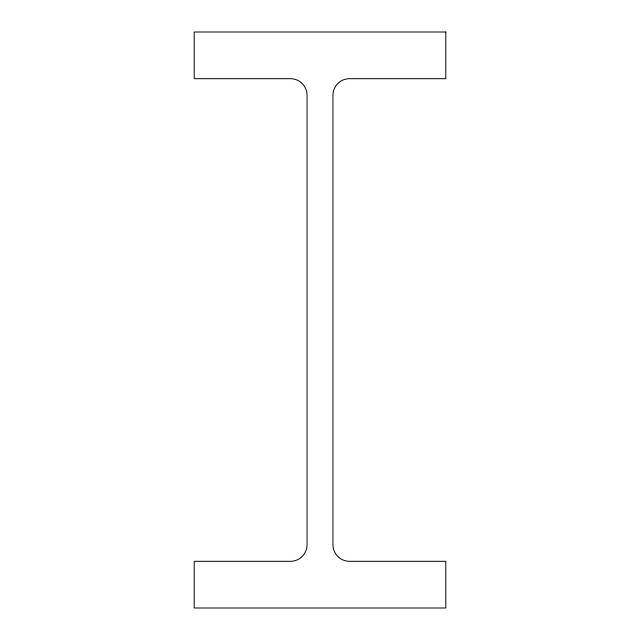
<?xml version="1.0" encoding="UTF-8"?>
<svg xmlns="http://www.w3.org/2000/svg" width="640" height="640" viewBox="0 0 640 640"><rect width="100%" height="100%" fill="white"/><g stroke="black" fill="none" stroke-linecap="round" stroke-linejoin="round"><path stroke-width="0.96" d="M445.784 32L194.216 32L194.216 78.696L290.504 78.696A16.552 16.552 0 0 1 307.064 95.256L307.064 544.744A16.552 16.552 0 0 1 290.504 561.304L194.216 561.304L194.216 608L445.784 608L445.784 561.304L349.496 561.304A16.552 16.552 0 0 1 332.936 544.744L332.936 95.256A16.552 16.552 0 0 1 349.496 78.696L445.784 78.696L445.784 32"/></g></svg>
